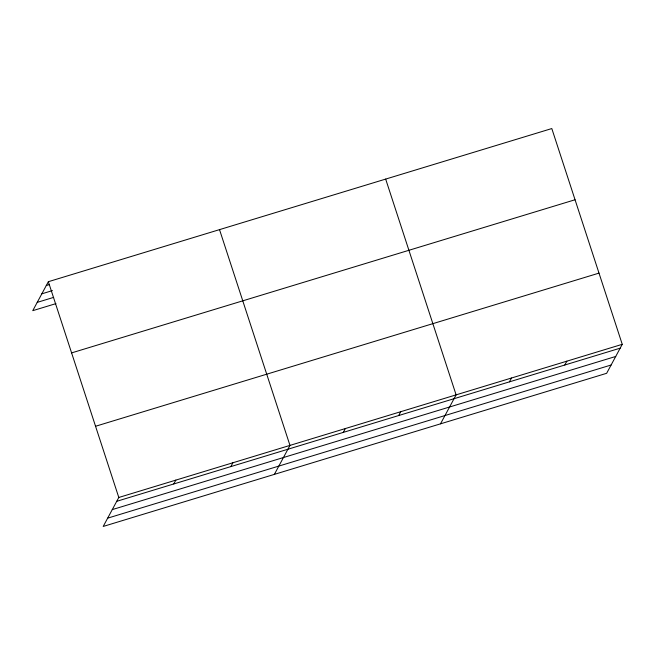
<?xml version="1.0" encoding="UTF-8"?>
<svg xmlns="http://www.w3.org/2000/svg" width="655" height="655" viewBox="0 0 655 655"><rect width="100%" height="100%" fill="white"/><g stroke="black" fill="none" stroke-linecap="round" stroke-linejoin="round"><path stroke-width="0.98" d="M622.25 344.325L118.801 497.473L103.195 526.448L606.645 373.301L622.25 344.325L551.805 128.552L48.355 281.699L32.75 310.675L55.962 303.617M173.788 483.955L175.859 480.115M230.847 466.597L232.91 462.758M274.371 474.376L289.969 445.4L219.523 229.627M343.285 432.398L345.349 428.558M398.666 415.548L400.729 411.708M440.504 423.842L456.109 394.867L385.664 179.085M509.426 381.857L511.49 378.017M564.807 365.015L566.87 361.175M46.284 285.531L49.191 284.655M41.822 293.833L52.457 290.591M37.22 302.381L53.661 297.378M71.6 352.898L575.049 199.759M95.548 426.266L599.006 273.119M116.729 501.312L620.187 348.165M112.267 509.606L615.716 356.459M107.666 518.154L611.115 365.007M48.355 281.699L118.801 497.473"/></g></svg>
